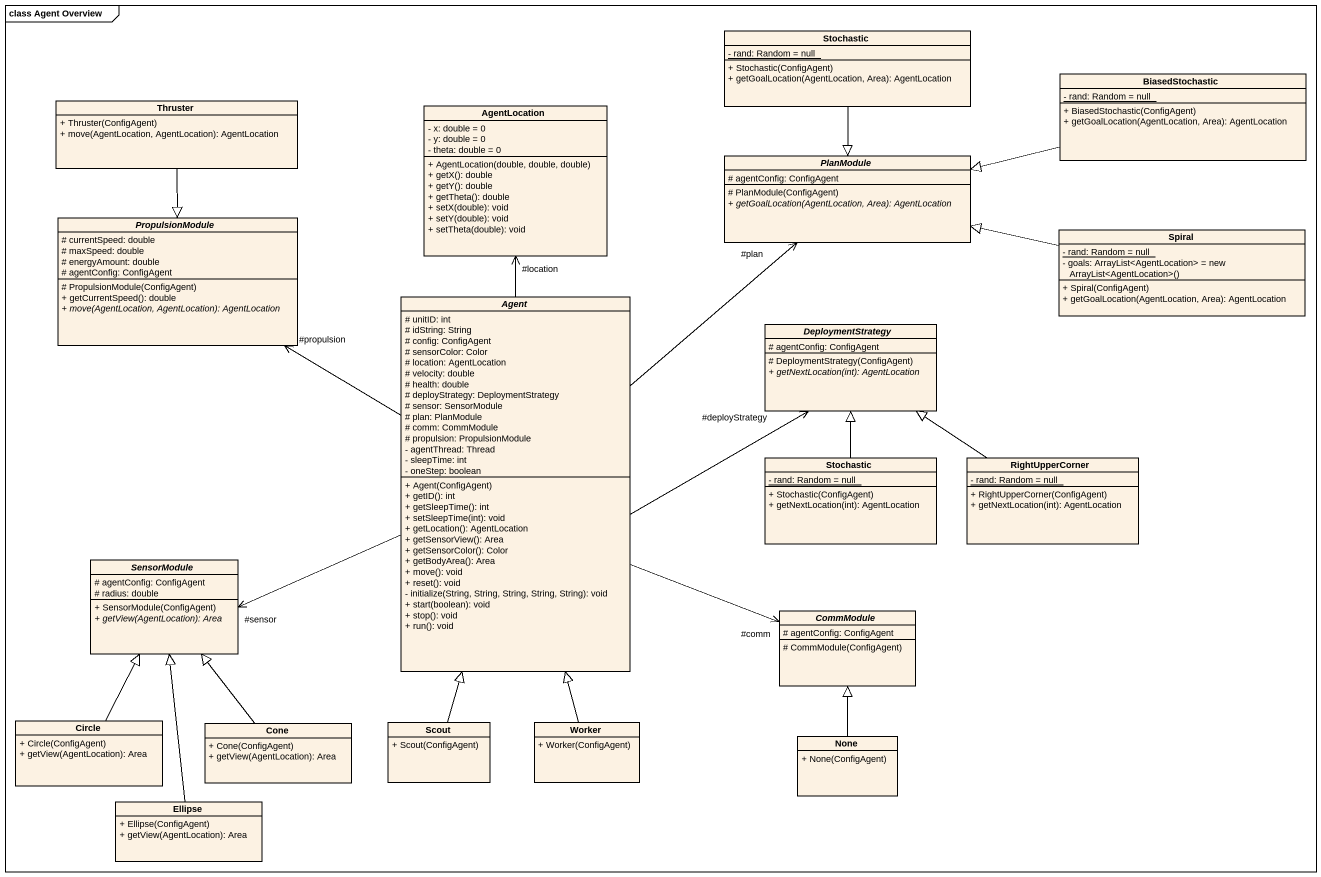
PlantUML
@startuml
mainframe class Agent Overview
hide circle
hide empty members
skinparam classAttributeIconSize 0
class Stochastic {
  {static} - rand: Random = null
  + Stochastic(ConfigAgent)
  + getGoalLocation(AgentLocation, Area): AgentLocation
}
class Thruster {
  + Thruster(ConfigAgent)
  + move(AgentLocation, AgentLocation): AgentLocation
}
class AgentLocation {
  - x: double = 0
  - y: double = 0
  - theta: double = 0
  + AgentLocation(double, double, double)
  + getX(): double
  + getY(): double
  + getTheta(): double
  + setX(double): void
  + setY(double): void
  + setTheta(double): void
}
class BiasedStochastic {
  {static} - rand: Random = null
  + BiasedStochastic(ConfigAgent)
  + getGoalLocation(AgentLocation, Area): AgentLocation
}
abstract class PlanModule {
  # agentConfig: ConfigAgent
  # PlanModule(ConfigAgent)
  {abstract} + getGoalLocation(AgentLocation, Area): AgentLocation
}
abstract class PropulsionModule {
  # currentSpeed: double
  # maxSpeed: double
  # energyAmount: double
  # agentConfig: ConfigAgent
  # PropulsionModule(ConfigAgent)
  + getCurrentSpeed(): double
  {abstract} + move(AgentLocation, AgentLocation): AgentLocation
}
class Spiral {
  {static} - rand: Random = null
  {field} - goals: ArrayList<AgentLocation> = new ArrayList<AgentLocation>()
  + Spiral(ConfigAgent)
  + getGoalLocation(AgentLocation, Area): AgentLocation
}
abstract class "Agent" as Agent_ {
  # unitID: int
  # idString: String
  # config: ConfigAgent
  # sensorColor: Color
  # location: AgentLocation
  # velocity: double
  # health: double
  # deployStrategy: DeploymentStrategy
  # sensor: SensorModule
  # plan: PlanModule
  # comm: CommModule
  # propulsion: PropulsionModule
  - agentThread: Thread
  - sleepTime: int
  - oneStep: boolean
  + Agent(ConfigAgent)
  + getID(): int
  + getSleepTime(): int
  + setSleepTime(int): void
  + getLocation(): AgentLocation
  + getSensorView(): Area
  + getSensorColor(): Color
  + getBodyArea(): Area
  + move(): void
  + reset(): void
  - initialize(String, String, String, String, String): void
  + start(boolean): void
  + stop(): void
  + run(): void
}
abstract class DeploymentStrategy {
  # agentConfig: ConfigAgent
  # DeploymentStrategy(ConfigAgent)
  {abstract} + getNextLocation(int): AgentLocation
}
class "Stochastic" as Stochastic_2 {
  {static} - rand: Random = null
  + Stochastic(ConfigAgent)
  + getNextLocation(int): AgentLocation
}
class RightUpperCorner {
  {static} - rand: Random = null
  + RightUpperCorner(ConfigAgent)
  + getNextLocation(int): AgentLocation
}
abstract class SensorModule {
  # agentConfig: ConfigAgent
  # radius: double
  + SensorModule(ConfigAgent)
  {abstract} + getView(AgentLocation): Area
}
abstract class CommModule {
  # agentConfig: ConfigAgent
  # CommModule(ConfigAgent)
}
class "Circle" as Circle_ {
  + Circle(ConfigAgent)
  + getView(AgentLocation): Area
}
class Cone {
  + Cone(ConfigAgent)
  + getView(AgentLocation): Area
}
class Scout {
  + Scout(ConfigAgent)
}
class Worker {
  + Worker(ConfigAgent)
}
class None {
  + None(ConfigAgent)
}
class Ellipse {
  + Ellipse(ConfigAgent)
  + getView(AgentLocation): Area
}
Stochastic --|> PlanModule
Thruster --|> PropulsionModule
BiasedStochastic -left-|> PlanModule
Spiral -left-|> PlanModule
Agent_ -up-> "#location" AgentLocation
Agent_ -up-> "#plan" PlanModule
Agent_ -left-> "#propulsion" PropulsionModule
Agent_ -right-> "#deployStrategy" DeploymentStrategy
Agent_ -left-> "#sensor" SensorModule
Agent_ -right-> "#comm" CommModule
Stochastic_2 -up-|> DeploymentStrategy
RightUpperCorner -up-|> DeploymentStrategy
Circle_ -up-|> SensorModule
Cone -up-|> SensorModule
Scout -up-|> Agent_
Worker -up-|> Agent_
None -up-|> CommModule
Ellipse -up-|> SensorModule
@enduml
